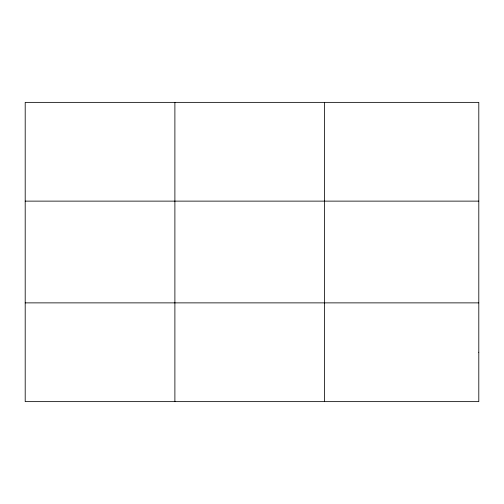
<?xml version="1.0" encoding="UTF-8"?>
<svg xmlns="http://www.w3.org/2000/svg" width="504" height="504" viewBox="0 0 504 504"><rect width="100%" height="100%" fill="white"/><g stroke="black" fill="none" stroke-linecap="round" stroke-linejoin="round"><path stroke-width="0.76" d="M174.888 102.369L174.888 401.631M324.576 102.369L324.576 401.631M25.2 201.127L478.8 201.127M25.2 302.873L478.8 302.873M478.8 352.252L478.8 401.631L25.2 401.631L25.2 102.369L478.8 102.369L478.8 352.252"/></g></svg>
